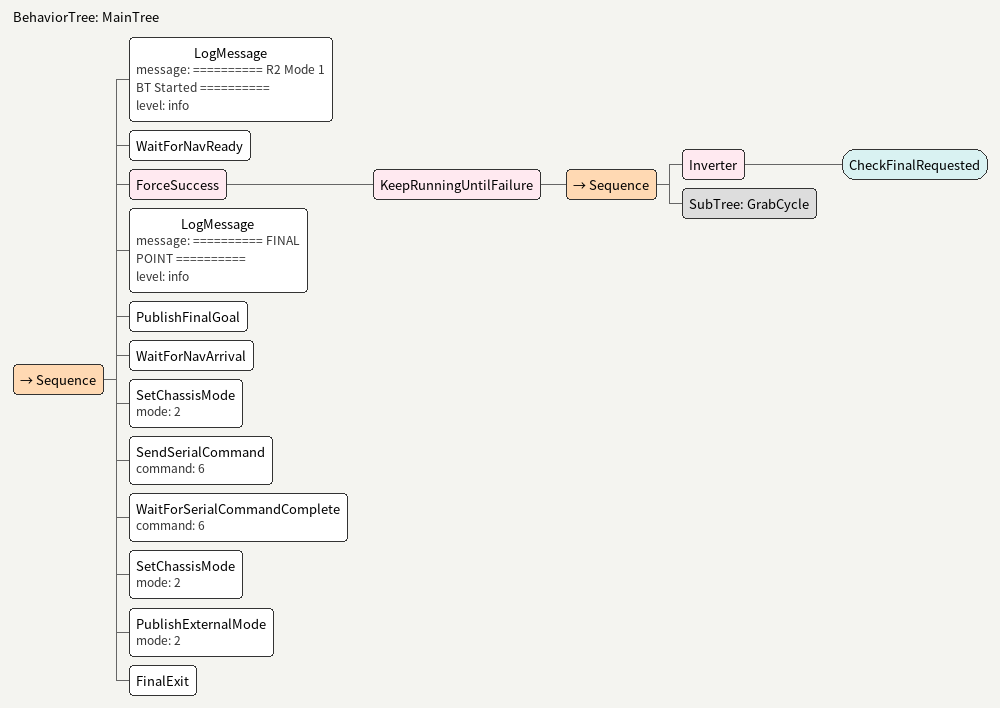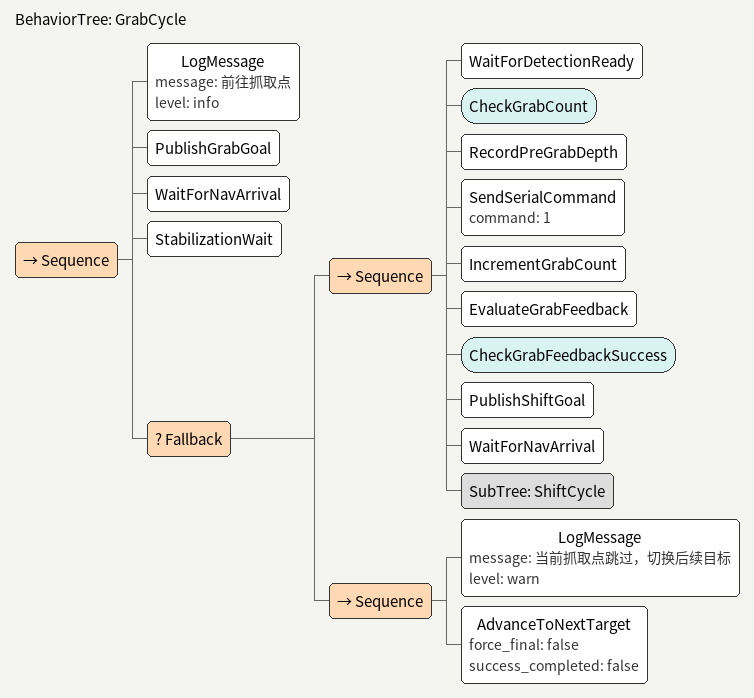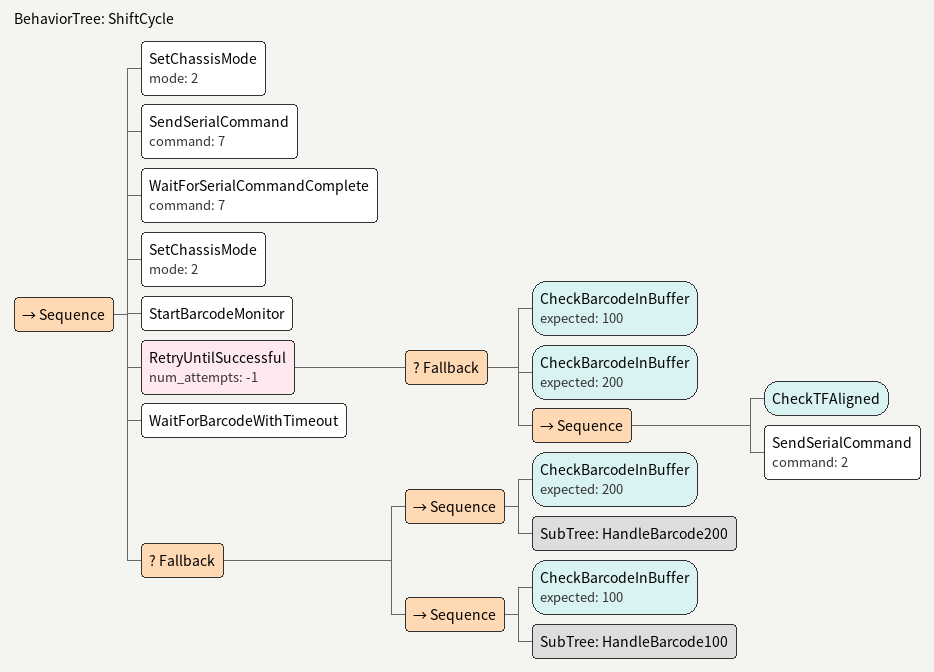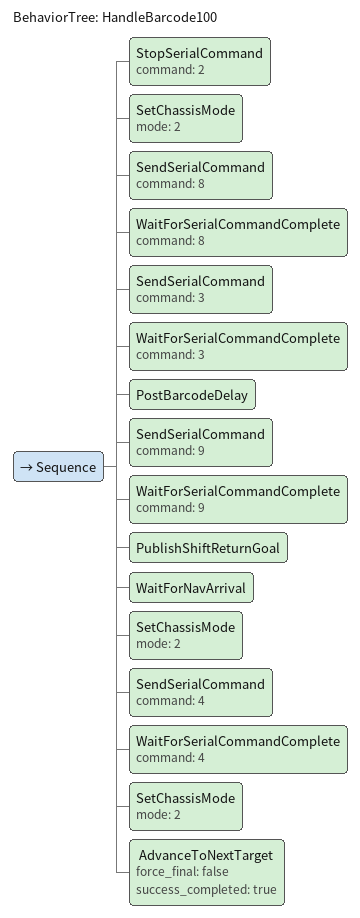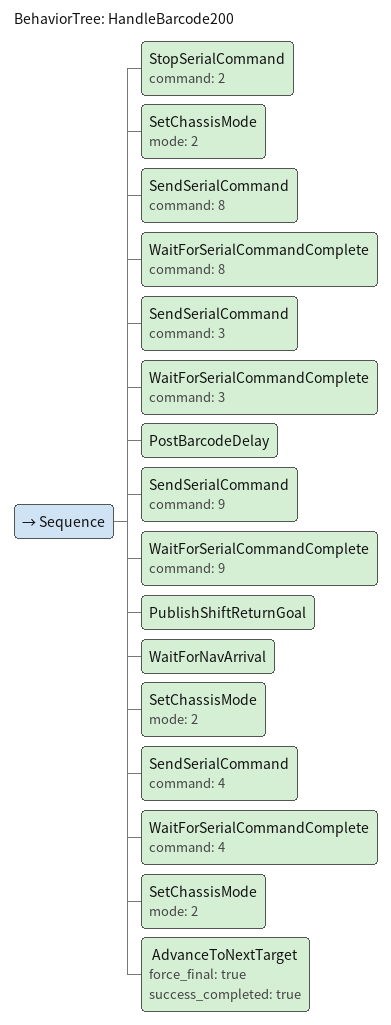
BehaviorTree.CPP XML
<?xml version="1.0"?>
<root BTCPP_format="4" main_tree_to_execute="MainTree">
  <BehaviorTree ID="MainTree">
    <Sequence>
      <LogMessage message="========== R2 Mode 1 BT Started ==========" level="info"/>
      <WaitForNavReady/>

      <ForceSuccess>
        <KeepRunningUntilFailure>
          <Sequence>
            <Inverter>
              <CheckFinalRequested/>
            </Inverter>
            <SubTree ID="GrabCycle"/>
          </Sequence>
        </KeepRunningUntilFailure>
      </ForceSuccess>

      <LogMessage message="========== FINAL POINT ==========" level="info"/>
      <PublishFinalGoal/>
      <WaitForNavArrival/>
      <SetChassisMode mode="2"/>
      <SendSerialCommand command="6"/>
      <WaitForSerialCommandComplete command="6"/>
      <SetChassisMode mode="2"/>
      <PublishExternalMode mode="2"/>
      <FinalExit/>
    </Sequence>
  </BehaviorTree>

  <BehaviorTree ID="GrabCycle">
    <Sequence>
      <LogMessage message="前往抓取点" level="info"/>
      <PublishGrabGoal/>
      <WaitForNavArrival/>
      <StabilizationWait/>

      <Fallback>
        <Sequence>
          <WaitForDetectionReady/>
          <CheckGrabCount/>
          <RecordPreGrabDepth/>
          <SendSerialCommand command="1"/>
          <IncrementGrabCount/>
          <EvaluateGrabFeedback/>
          <CheckGrabFeedbackSuccess/>

          <PublishShiftGoal/>
          <WaitForNavArrival/>
          <SubTree ID="ShiftCycle"/>
        </Sequence>

        <Sequence>
          <LogMessage message="当前抓取点跳过，切换后续目标" level="warn"/>
          <AdvanceToNextTarget force_final="false" success_completed="false"/>
        </Sequence>
      </Fallback>
    </Sequence>
  </BehaviorTree>

  <BehaviorTree ID="ShiftCycle">
    <Sequence>
      <SetChassisMode mode="2"/>
      <SendSerialCommand command="7"/>
      <WaitForSerialCommandComplete command="7"/>
      <SetChassisMode mode="2"/>

      <StartBarcodeMonitor/>
      <RetryUntilSuccessful num_attempts="-1">
        <Fallback>
          <CheckBarcodeInBuffer expected="100"/>
          <CheckBarcodeInBuffer expected="200"/>
          <Sequence>
            <CheckTFAligned/>
            <SendSerialCommand command="2"/>
          </Sequence>
        </Fallback>
      </RetryUntilSuccessful>

      <WaitForBarcodeWithTimeout/>

      <Fallback>
        <Sequence>
          <CheckBarcodeInBuffer expected="200"/>
          <SubTree ID="HandleBarcode200"/>
        </Sequence>

        <Sequence>
          <CheckBarcodeInBuffer expected="100"/>
          <SubTree ID="HandleBarcode100"/>
        </Sequence>
      </Fallback>
    </Sequence>
  </BehaviorTree>

  <BehaviorTree ID="HandleBarcode100">
    <Sequence>
      <StopSerialCommand command="2"/>
      <SetChassisMode mode="2"/>
      <SendSerialCommand command="8"/>
      <WaitForSerialCommandComplete command="8"/>
      <SendSerialCommand command="3"/>
      <WaitForSerialCommandComplete command="3"/>
      <PostBarcodeDelay/>
      <SendSerialCommand command="9"/>
      <WaitForSerialCommandComplete command="9"/>
      <PublishShiftReturnGoal/>
      <WaitForNavArrival/>
      <SetChassisMode mode="2"/>
      <SendSerialCommand command="4"/>
      <WaitForSerialCommandComplete command="4"/>
      <SetChassisMode mode="2"/>
      <AdvanceToNextTarget force_final="false" success_completed="true"/>
    </Sequence>
  </BehaviorTree>

  <BehaviorTree ID="HandleBarcode200">
    <Sequence>
      <StopSerialCommand command="2"/>
      <SetChassisMode mode="2"/>
      <SendSerialCommand command="8"/>
      <WaitForSerialCommandComplete command="8"/>
      <SendSerialCommand command="3"/>
      <WaitForSerialCommandComplete command="3"/>
      <PostBarcodeDelay/>
      <SendSerialCommand command="9"/>
      <WaitForSerialCommandComplete command="9"/>
      <PublishShiftReturnGoal/>
      <WaitForNavArrival/>
      <SetChassisMode mode="2"/>
      <SendSerialCommand command="4"/>
      <WaitForSerialCommandComplete command="4"/>
      <SetChassisMode mode="2"/>
      <AdvanceToNextTarget force_final="true" success_completed="true"/>
    </Sequence>
  </BehaviorTree>
</root>
